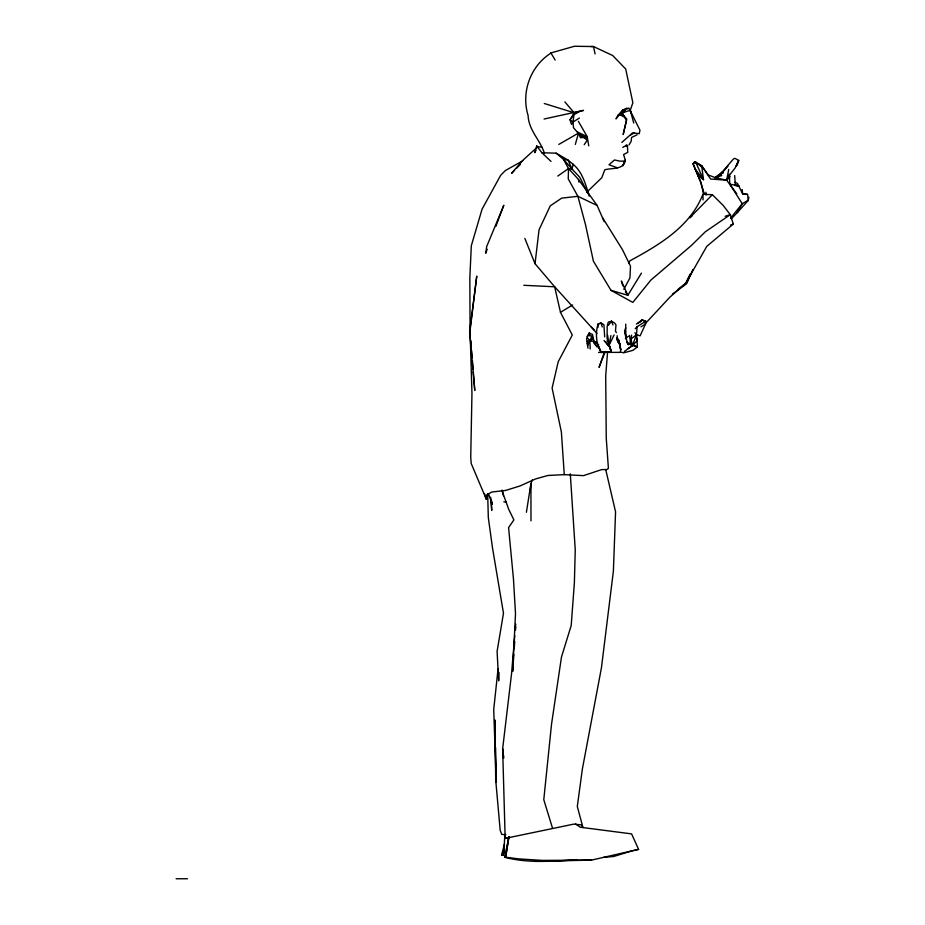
<?xml version="1.0" encoding="UTF-8"?>
<svg xmlns="http://www.w3.org/2000/svg" width="925" height="925" viewBox="0 0 925 925"><rect width="100%" height="100%" fill="white"/><g stroke="black" fill="none" stroke-linecap="round" stroke-linejoin="round"><path stroke-width="1.39" d="M634.908 332.699L636.481 334.746L640.112 335.844L645.488 324.108L645.789 321.16L637.117 326.722L636.481 334.746L637.325 340.493L632.423 345.568L629.358 344.227L628.179 344.609L627.023 342.204L625.797 335.197L625.716 324.12M597.966 327.473L598.047 324.062L601.053 323.022L603.909 324.733L604.673 336.873M731.374 218.739L737.317 212.565L742.208 203.72L729.79 184.04L729.351 174.212M535.968 150.324L534.789 152.683L536.754 145.953L541.923 152.775L556.145 153.157L563.498 159.389L568.54 168.581L568.239 178.907L577.894 196.308L585.49 224.59L593.422 261.232L610.997 290.334L632.839 302.406L650.865 280.09L691.565 245.322L705.289 231.805L730.311 214.669L723.142 205.373L712.354 194.689L702.907 194.308C690.212 226.81 658.993 245.009 629.867 260.85L628.618 263.44M522.741 160.834L505.362 170.535L500.61 175.38L482.052 209.2L471.311 245.761L469.842 277.801L470.073 330.641L471.958 393.53L470.733 456.973L471.183 463.437L486.377 499.408L486.573 494.991L491.742 492.031L505.709 490.412L520.058 485.937L535.633 478.907L547.958 475.473L564.262 474.652L583.525 475.635L601.608 469.634L607.031 469.495L608.407 468.432L606.257 438.3L605.702 375.828L607.609 351.592M499.038 672.487L498.667 680.823L497.095 651.42L503.478 613.229L492.47 547.716L488.308 517.526L487.683 493.592M505.038 855.706L501.604 854.931L503.767 853.544L504.877 834.454M588.751 145.803L587.178 136.611L584.681 137.478L581.224 136.703L573.477 127.708L573.026 122.031L574.136 112.757L583.513 110.376L544.073 119.024M513.849 654.264L512.681 671.423L515.502 613.703L513.456 578.877L508.577 527.597L513.884 519.931L508.634 509.143L501.893 490.319M514.242 648.541L514.728 641.395M515.502 629.948L515.699 627.092M514.762 635.567L511.525 674.001L502.645 748.811L505.166 838.397L509.27 837.46M515.248 629.879L515.734 624.178M530.141 492.146L530.927 483.567L532.395 479.832M498.089 668.602L493.719 709.487L496.182 782.099L495.534 747.458M596.983 333.405L554.665 286.785L535.032 263.706L539.044 229.782L550.271 205.836L561.695 198.135L577.894 196.308L597.134 205.466L604.187 221.665M598.117 345.672L601.157 352.402L611.286 351.5L609.032 344.713L611.286 351.5L601.157 352.402C596.093 344.031 595.237 333.347 598.047 324.062L601.053 323.022L602.244 326.976M622.282 113.902L624.479 116.862L620.074 114.977L624.282 112.191L624.664 109.439L627 107.982M508.785 836.651L505.64 857.244L504.634 857.244L508.981 836.778L505.64 857.244L519.156 858.92L542.605 860.4L591.538 860.111L638.585 849.358L631.59 833.888L580.241 827.228L575.593 823.932M526.394 512.277L530.927 483.567L530.985 520.879M631.625 335.116L630.468 342.354L629.358 344.227L626.988 341.556M598.602 344.609L598.255 346.609L596.995 346.759L593.711 342.805L591.977 336.203L588.057 335.417L586.6 338.747L587.999 348.228M503.767 853.544L504.495 849.393M738.902 209.108L737.317 212.565L748.302 200.343L748.88 197.175M610.905 335.532L609.055 345.303L611.286 351.5L608.835 344.979M736.797 193.857L726.668 180.19L728.738 169.448M588.103 193.718L579.836 177.334L571.997 169.009L573.188 164.338L568.077 160.106L556.145 153.157M501.604 854.931L504.495 843.878M575.315 144.392L578.53 133.096M737.017 165.332L738.693 160.407L734.936 158.337L733.571 158.869L717.719 177.149M604.256 352.402L599.065 367.329L605.285 351.477M586.762 192.215L601.793 177.727L604.788 169.784C611.783 167.76 624.167 170.084 625.254 160.071L623.589 154.544L627.751 152.359L627.404 145.364L625.312 145.977M627.878 348.713L632.423 345.568L636.481 334.746L630.966 339.012L632.423 345.568L624.352 351.465M487.232 249.253L485.729 253.265L486.689 246.524L503.813 205.223L495.777 226.567M622.883 165.737L624.71 161.042L620.051 161.193L614.501 159.956L608.962 164.789L617.414 167.795M624.93 329.913L625.705 327.959M587.479 346.008L591.977 336.203M622.953 165.54L625.254 160.071M692.941 269.487L686.651 283.721L672.348 294.15M736.046 166.188L738.693 160.407L735.202 167.864L728.449 176.444M689.981 274.274L685.795 283.223L669.723 297.33L645.5 323.403M614.107 334.954L609.055 345.303L607.621 335.174M694.409 162.153L701.647 165.737L708.192 174.894L715.256 177.669L726.668 180.19L729.097 175.334L729.987 176.675L726.668 180.19L710.597 179.045L701.647 165.737L695.692 162.06L694.409 162.153L693.045 163.748L700.641 182.248L703.902 194.308M623.832 289.34L629.937 277.905L630.503 266.157L622.571 249.843L602.73 217.976M598.186 344.655L596.995 346.759L593.885 341.105L592.509 334.434L589.213 333.035L587.028 336.723M629.035 144.982L631.208 141.143L631.544 137.443L637.105 134.796M564.874 101.9L574.136 112.757L570.054 119.834L571.453 124.355L573.026 122.031L579.385 118.053M621.334 112.838L620.074 114.977L624.664 109.439L628.225 108.595M505.166 838.397L573.639 824.14L581.27 824.869L582.947 827.517L577.304 806.496L582.357 769.091L601.458 667.7L613.402 570.968L615.564 511.837L605.817 469.946M624.282 112.191L625.173 110.711L624.664 109.439M641.418 273.141L627.832 295.283L610.997 290.334M629.671 343.614L632.423 345.568L633.613 343.649M726.668 180.19L729.235 176.178M584.207 144.728L587.213 140.195L587.178 136.611L578.356 121.325M587.121 343.811L593.006 337.926M608.372 325.288L611.506 321.229L614.616 322.998L615.992 324.929L615.449 331.092L616.374 332.607M579.027 134.229L580.507 137.617L581.224 136.703M730.6 218.115L742.208 203.72L748.302 200.343L747.539 194.4L742.683 193.868L737.468 183.439L735.051 182.329M723.35 171.483L727.94 166.153M719.234 175.553L722.668 171.842L723.038 173.067M621.866 142.415L632.584 132.865L639.268 133.651L639.95 130.171L628.838 107.948M635.232 328.687L637.117 326.722M712.354 194.689L689.715 217.803L691.888 216.126M514.554 170.316L511.641 173.276L522.903 160.233L537.726 146.786L541.865 147.167M516.485 168.338L520.37 164.384M640.262 321.912L642.262 319.911L645.789 321.16M725.165 216.288L730.311 214.669L733.294 224.058L706.793 246.362L685.795 283.223L677.979 289.444M637.776 323.484L642.262 319.911L644.852 321.507L645.488 324.108L640.967 326.837M746.209 201.962L748.302 200.343M625.346 338.608L628.491 336.226M636.388 324.097L642.262 319.911M557.787 176.051L568.54 168.581L571.997 169.009L568.077 160.106L563.498 159.389L571.997 169.009M622.803 147.41L624.329 146.451M564.262 474.652L561.382 432.021L552.109 388.049L558.249 361.663L572.309 335.035L560.469 312.315L572.61 305.007M721.593 173.796L714.713 177.808L722.668 171.842L722.737 173.125M558.827 144.416L577.293 133.801M630.492 135.062L634.064 133.015M579.073 111.867L573.442 114.943L570.054 119.834L573.026 122.031M587.109 341.649L589.803 340.342L592 341.441M730.577 225.006L733.294 224.058M715.256 177.669L721.754 175.553M621.461 113.058L630.295 110.272L632.862 102.71L625.693 69.005L612.72 55.535L593.492 46.551L574.494 46.25L551.473 52.783C530.511 65.675 520.891 92.107 528.094 115.532C528.73 130.275 539.911 139.652 544.316 152.914M632.411 850.757L613.726 856.469L603.863 857.348M625.277 146.162L627.185 145.583L626.271 144.878M611.911 322.178L611.506 321.229L608.292 322.108L607.182 326.086L607.077 338.469M633.428 850.607L638.585 849.358M623.496 111.093L625.173 110.711M584.507 137.016L587.178 136.611L577.443 132.021L584.681 137.478L580.507 137.617M577.061 859.741C553.034 861.244 528.14 863.499 504.634 857.244M534.847 861.383L591.538 860.111M598.567 352.402L620.132 352.367L620.744 349.87L619.646 343.429L619.068 341.036L617.241 340.03M176.12 878.75L187.451 878.75M590.693 46.528L593.492 46.551L595.099 53.962M608.939 345.557L607.864 345.522L606.129 342.47M523.827 285.305L554.665 286.785L560.469 312.315M505.836 834.674L501.766 834.442L500.194 830.349L495.696 779.81L495.025 720.032L495.349 737.352M729.79 184.04L738.89 186.052L735.456 184.642M742.521 193.926L747.539 194.4M736.404 185.752L738.89 186.052M503.824 501.836L506.484 502.229M550.733 52.633L555.139 60.044M620.976 352.124L623.623 352.853L632.862 350.355L637.348 347.025L636.99 338.388M544.305 103.507L574.136 112.757M595.157 342.47L597.562 343.221M632.365 345.349L637.348 347.025L633.798 345.094M593.885 341.105L597.55 342.978M622.005 114.503L623.913 115.59M695.103 168.998L703.52 179.681L695.692 162.06L693.045 163.748L697.866 175.334L703.52 179.681L701.647 165.737M624.537 330.884L625.554 331.705M583.952 137.536L587.213 140.195M536.754 145.953L537.726 146.786M541.923 152.775L551.011 161.436M587.849 338.4L589.803 340.342L590.219 348.991M604.025 340.573L608.049 344.667L605.077 341.522M591.237 326.849L594.197 329.994M698.167 163.598L700.907 166.523M573.188 164.338C582.658 172.327 585.779 184.78 589.19 196.135M568.54 168.581L578.507 179.485L597.134 205.466M622.352 114.052L626.768 119.036L623.173 134.53L626.526 120.273L622.19 114.087M625.427 291.722L627.832 295.283L621.38 281.003L622.779 285.767M617.646 341.591L619.496 343.869L620.744 349.87L619.588 343.244M632.423 345.568L630.468 342.354L629.532 335.44M626.688 341.649L628.179 344.609M697.866 175.334L700.815 181.89L704.26 194.331M598.938 346.875L601.157 352.402M524.857 238.442L535.032 263.706M611.506 321.229L612.963 324.953M488.458 493.742L492.32 504.31L491.187 499.616M589.213 333.035L590.011 335.301M486.377 499.408L484.48 493.488M616.57 337.822L618.964 343.637L619.068 341.036L619.496 343.869L618.328 338.932M552.491 828.083L543.784 799.697L551.52 724.275L561.475 657.016L571.199 625.52L574.379 582.866L575.246 549.774L570.297 473.82M624.849 331.959L625.797 335.197M633.729 123.025L630.295 110.272L630.977 112.977M624.814 332.237L626.179 339.024M502.333 490.308L503.431 495.8M578.507 179.485L578.981 182.144M703.116 190.215L703.705 194.308M742.128 189.486L742.683 193.868M607.216 339.637L607.494 341.961M503.651 757.286L502.645 748.811L503.639 758.292M490.62 497.268L491.742 510.473L491.256 499.408M470.409 334.919L470.073 330.641L476.768 276.066L469.599 331.948L474.779 390.489L473.322 371.966M470.86 340.62L471.311 346.32M471.646 350.587L472.201 357.721M472.432 360.565L473.103 369.121M734.704 175.611L735.294 185.728M705.925 192.192L706.076 195.036M617.16 335.729L617.38 340.516M702.907 194.308L703.069 199.904M617.969 115.278L616.004 118.92L623.415 109.485L617.969 115.278"/></g></svg>
